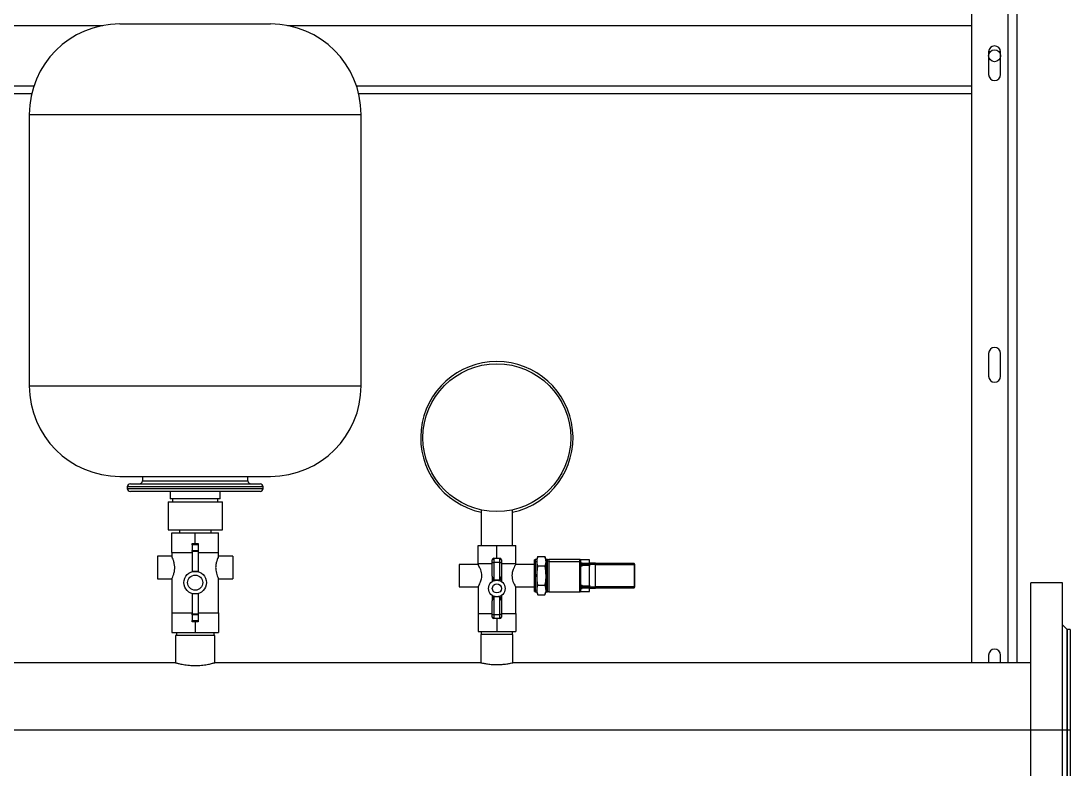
# Model space of a CAD drawing. Header units: millimetres. Extents: x -10178924 to 11692288, y -947381 to 58396.
# Drawn here: x 341351 to 342046, y -538373 to -537877 of the extents above; entities that cross this region are included whole.
import ezdxf

# ---------------------------------------------------------------- set-up
doc = ezdxf.new("R2010")
doc.units = ezdxf.units.MM
doc.layers.add('СЛОЙ0', color=7, linetype='Continuous')

msp = doc.modelspace()

# ---------------------------------------------------------------- linework, layer by layer
at = {"color": 8, "linetype": 'Continuous', "lineweight": 25}
for p, q in [((342005.07, -538302.5), (342005.07, -537329.95)), ((341151.07, -537879.95), (341404.85, -537879.95)), ((341527.29, -537879.95), (341981.07, -537879.95)), ((341151.07, -537919.95), (341359.14, -537919.95)), ((341573, -537919.95), (341981.07, -537919.95)), ((341356.07, -537938.89), (341576.07, -537938.89)), ((341356.07, -538118.89), (341576.07, -538118.89)), ((341431.07, -538181.89), (341501.07, -538181.89)), ((341511.07, -538185.89), (341421.07, -538185.89)), ((341421.07, -538186.89), (341511.07, -538186.89)), ((341721.07, -538235.44), (341721.07, -538234)), ((341721.07, -538255.5), (341721.07, -538235.44))]:
    msp.add_line(p, q, dxfattribs=at)
at = {"color": 7, "linetype": 'Continuous', "lineweight": 25}
for p, q in [((342011.07, -538302.5), (342011.07, -537329.95)), ((341981.07, -538302.5), (341981.07, -537344.95)), ((341416.07, -537878.89), (341516.07, -537878.89)), ((341992.07, -537897.45), (341992.07, -537912.45)), ((342000.07, -537912.45), (342000.07, -537897.45)), ((341151.07, -537924.95), (341357.71, -537924.95)), ((341574.43, -537924.95), (341981.07, -537924.95)), ((341356.07, -537938.89), (341356.07, -538118.89)), ((341576.07, -538118.89), (341576.07, -537938.89)), ((341992.07, -538097.45), (341992.07, -538112.45)), ((342000.07, -538112.45), (342000.07, -538097.45)), ((341416.07, -538178.89), (341516.07, -538178.89)), ((341423.07, -538183.89), (341509.07, -538183.89)), ((341431.07, -538178.89), (341431.07, -538181.89)), ((341501.07, -538181.89), (341501.07, -538178.89)), ((341421.07, -538185.89), (341421.07, -538186.89)), ((341509.07, -538188.89), (341423.07, -538188.89)), ((341449.57, -538188.89), (341449.57, -538193.89)), ((341482.57, -538193.89), (341482.57, -538188.89)), ((341511.07, -538186.89), (341511.07, -538185.89)), ((341448.07, -538195.89), (341448.07, -538214.39)), ((341448.07, -538195.89), (341466.07, -538195.89)), ((341482.57, -538193.89), (341449.57, -538193.89)), ((341450.97, -538193.89), (341450.97, -538195.89)), ((341466.07, -538195.89), (341484.07, -538195.89)), ((341481.17, -538195.89), (341481.17, -538193.89)), ((341484.07, -538214.39), (341484.07, -538195.89)), ((341655.59, -538201.12), (341655.59, -538224.75)), ((341676.55, -538224.75), (341676.55, -538201.14)), ((341448.07, -538214.39), (341466.07, -538214.39)), ((341450.57, -538229.39), (341450.57, -538216.39)), ((341450.57, -538216.39), (341466.07, -538216.39)), ((341455.57, -538214.39), (341455.57, -538216.39)), ((341466.07, -538214.39), (341484.07, -538214.39)), ((341466.07, -538223.39), (341466.07, -538216.39)), ((341466.07, -538216.39), (341481.57, -538216.39)), ((341476.57, -538216.39), (341476.57, -538214.39)), ((341481.57, -538229.39), (341481.57, -538216.39)), ((341464.07, -538223.39), (341468.07, -538223.39)), ((341464.07, -538224.39), (341464.07, -538223.39)), ((341468.07, -538224.39), (341464.07, -538224.39)), ((341464.07, -538224.39), (341464.07, -538228.13)), ((341468.07, -538223.39), (341468.07, -538224.39)), ((341468.07, -538224.39), (341468.07, -538228.13)), ((341653.57, -538236.75), (341653.57, -538224.75)), ((341653.57, -538224.75), (341666.07, -538224.75)), ((341666.07, -538233.25), (341666.07, -538224.75)), ((341666.07, -538224.75), (341678.57, -538224.75)), ((341678.57, -538236.75), (341678.57, -538224.75)), ((341450.61, -538231.89), (341441.07, -538231.89)), ((341441.07, -538231.89), (341441.07, -538246.89)), ((341450.57, -538229.39), (341450.57, -538231.98)), ((341450.57, -538229.39), (341458.32, -538229.39)), ((341458.32, -538229.39), (341464.07, -538229.39)), ((341464.07, -538228.13), (341468.07, -538228.13)), ((341464.07, -538228.63), (341464.07, -538228.13)), ((341468.07, -538228.63), (341464.07, -538228.63)), ((341464.07, -538228.63), (341464.07, -538241.89)), ((341468.07, -538228.13), (341468.07, -538228.63)), ((341468.07, -538228.63), (341468.07, -538241.89)), ((341468.07, -538229.39), (341473.82, -538229.39)), ((341473.82, -538229.39), (341481.57, -538229.39)), ((341481.57, -538231.89), (341481.57, -538229.39)), ((341491.07, -538231.89), (341481.57, -538231.89)), ((341491.07, -538231.89), (341491.07, -538246.89)), ((341664.07, -538233.25), (341664.07, -538236.01)), ((341664.07, -538233.25), (341668.07, -538233.25)), ((341668.07, -538236.01), (341668.07, -538233.25)), ((341693.28, -538232.04), (341692.57, -538234)), ((341693.28, -538232.04), (341697.86, -538232.04)), ((341698.57, -538234), (341697.86, -538232.04)), ((341653.59, -538237.25), (341641.07, -538237.25)), ((341641.07, -538237.25), (341641.07, -538252.25)), ((341653.57, -538236.75), (341653.57, -538237.27)), ((341653.57, -538236.75), (341659.82, -538236.75)), ((341659.82, -538236.75), (341663.07, -538236.75)), ((341663.07, -538235.63), (341663.07, -538234.25)), ((341663.07, -538245.13), (341663.07, -538235.63)), ((341668.07, -538236.01), (341664.07, -538236.01)), ((341664.07, -538236.01), (341664.07, -538247.75)), ((341668.07, -538247.75), (341668.07, -538236.01)), ((341669.07, -538234.25), (341669.07, -538235.63)), ((341669.07, -538235.63), (341669.07, -538245.13)), ((341669.07, -538236.75), (341672.32, -538236.75)), ((341672.32, -538236.75), (341678.57, -538236.75)), ((341678.57, -538237.25), (341678.57, -538236.75)), ((341691.07, -538237.25), (341678.57, -538237.25)), ((341691.57, -538234.15), (341691.07, -538234.15)), ((341691.07, -538250.05), (341691.07, -538234.15)), ((341692.57, -538234), (341691.57, -538234)), ((341691.57, -538234), (341691.57, -538235.44)), ((341691.57, -538235.44), (341691.57, -538255.5)), ((341691.57, -538235.44), (341692.57, -538235.44)), ((341692.57, -538234), (341692.57, -538235.44)), ((341692.57, -538235.44), (341692.57, -538250.12)), ((341697.86, -538238.4), (341693.28, -538238.4)), ((341699.57, -538234), (341698.57, -538234)), ((341698.57, -538234), (341698.57, -538235.44)), ((341698.57, -538235.44), (341698.57, -538250.12)), ((341698.57, -538235.44), (341699.57, -538235.44)), ((341699.57, -538235.44), (341699.57, -538234)), ((341699.57, -538255.5), (341699.57, -538235.44)), ((341700.55, -538234.15), (341699.59, -538234.15)), ((341699.59, -538235.57), (341699.59, -538234.15)), ((341699.59, -538255.35), (341699.59, -538235.57)), ((341700.55, -538234.15), (341700.55, -538235.57)), ((341700.55, -538235.57), (341700.55, -538255.35)), ((341721.07, -538234), (341700.57, -538234)), ((341700.57, -538234), (341700.57, -538235.44)), ((341700.57, -538235.44), (341700.57, -538255.5)), ((341700.57, -538235.44), (341721.07, -538235.44)), ((341727.57, -538234.15), (341721.43, -538234.15)), ((341721.43, -538234.15), (341721.43, -538235.57)), ((341721.43, -538235.57), (341721.43, -538255.35)), ((341721.57, -538236.25), (341722.57, -538236.25)), ((341721.57, -538236.25), (341721.57, -538236.38)), ((341722.57, -538236.38), (341721.57, -538236.38)), ((341721.57, -538236.38), (341721.57, -538237.25)), ((341721.57, -538237.25), (341722.57, -538237.25)), ((341721.57, -538237.25), (341721.57, -538238.41)), ((341722.57, -538238.41), (341721.57, -538238.41)), ((341722.57, -538236.38), (341722.57, -538236.25)), ((341722.57, -538237.25), (341722.57, -538236.38)), ((341727.57, -538236.75), (341722.57, -538236.75)), ((341727.57, -538236.81), (341722.57, -538236.81)), ((341722.57, -538238.41), (341722.57, -538237.25)), ((341722.57, -538237.25), (341727.57, -538237.25)), ((341722.57, -538237.79), (341727.57, -538237.79)), ((341727.57, -538236.25), (341727.57, -538234.15)), ((341727.57, -538236.25), (341731.57, -538236.25)), ((341727.57, -538236.25), (341727.57, -538236.38)), ((341731.57, -538236.38), (341727.57, -538236.38)), ((341727.57, -538236.38), (341727.57, -538237.25)), ((341727.57, -538237.25), (341727.57, -538238.41)), ((341731.57, -538237.25), (341727.57, -538237.25)), ((341727.57, -538251.08), (341727.57, -538238.41)), ((341731.57, -538236.38), (341731.57, -538236.25)), ((341731.57, -538237.25), (341731.57, -538236.38)), ((341757.07, -538236.75), (341731.57, -538236.75)), ((341757.07, -538236.81), (341731.57, -538236.81)), ((341731.57, -538252.25), (341731.57, -538237.25)), ((341731.57, -538237.25), (341757.07, -538237.25)), ((341757.07, -538236.81), (341757.07, -538236.75)), ((341757.07, -538237.25), (341757.07, -538236.81)), ((341757.07, -538237.25), (341757.07, -538252.25)), ((341757.57, -538237.25), (341757.07, -538237.25)), ((341757.57, -538252.25), (341757.57, -538237.25)), ((341441.07, -538246.89), (341450.57, -538246.89)), ((341450.57, -538246.89), (341450.57, -538269.39)), ((341468.07, -538241.89), (341464.07, -538241.89)), ((341464.07, -538241.89), (341464.07, -538242.17)), ((341468.07, -538241.89), (341468.07, -538242.17)), ((341481.53, -538246.89), (341491.07, -538246.89)), ((341481.57, -538269.39), (341481.57, -538246.8)), ((341663.07, -538245.13), (341663.07, -538248.64)), ((341669.07, -538245.13), (341669.07, -538248.64)), ((341641.07, -538252.25), (341653.57, -538252.25)), ((341653.57, -538252.25), (341653.57, -538269.75)), ((341666.07, -538247.75), (341664.07, -538247.75)), ((341668.07, -538247.75), (341666.07, -538247.75)), ((341678.55, -538252.25), (341691.07, -538252.25)), ((341678.57, -538269.75), (341678.57, -538252.22)), ((341691.07, -538255.35), (341691.07, -538250.05)), ((341692.57, -538250.12), (341693.28, -538251.1)), ((341692.57, -538250.12), (341692.57, -538255.5)), ((341693.28, -538251.1), (341697.86, -538251.1)), ((341698.57, -538250.12), (341697.86, -538251.1)), ((341698.57, -538250.12), (341698.57, -538255.5)), ((341721.57, -538251.08), (341722.57, -538251.08)), ((341721.57, -538251.08), (341721.57, -538252.25)), ((341721.57, -538252.25), (341722.57, -538252.25)), ((341721.57, -538252.25), (341721.57, -538253.25)), ((341721.57, -538253.25), (341722.57, -538253.25)), ((341722.57, -538252.25), (341722.57, -538251.08)), ((341727.57, -538251.7), (341722.57, -538251.7)), ((341722.57, -538253.25), (341722.57, -538252.25)), ((341727.57, -538252.25), (341722.57, -538252.25)), ((341722.57, -538252.75), (341727.57, -538252.75)), ((341727.57, -538251.08), (341727.57, -538252.25)), ((341727.57, -538252.25), (341731.57, -538252.25)), ((341727.57, -538253.25), (341727.57, -538252.25)), ((341727.57, -538255.35), (341727.57, -538253.25)), ((341731.57, -538253.25), (341727.57, -538253.25)), ((341757.07, -538252.25), (341731.57, -538252.25)), ((341731.57, -538253.25), (341731.57, -538252.25)), ((341731.57, -538252.75), (341757.07, -538252.75)), ((341757.07, -538252.25), (341757.57, -538252.25)), ((341757.07, -538252.75), (341757.07, -538252.25)), ((342041.07, -538249.45), (342020.07, -538249.45)), ((342020.07, -538346.95), (342020.07, -538249.45)), ((342041.07, -538346.95), (342041.07, -538249.45)), ((341464.07, -538256.62), (341464.07, -538256.89)), ((341468.07, -538256.89), (341464.07, -538256.89)), ((341464.07, -538256.89), (341464.07, -538270.16)), ((341468.07, -538256.62), (341468.07, -538256.89)), ((341468.07, -538256.89), (341468.07, -538270.16)), ((341663.07, -538257.86), (341663.07, -538261.36)), ((341664.07, -538258.75), (341664.07, -538270.48)), ((341666.07, -538258.75), (341664.07, -538258.75)), ((341668.07, -538258.75), (341666.07, -538258.75)), ((341668.07, -538270.48), (341668.07, -538258.75)), ((341669.07, -538257.86), (341669.07, -538261.36)), ((341691.07, -538255.35), (341691.57, -538255.35)), ((341691.57, -538255.5), (341692.57, -538255.5)), ((341692.57, -538255.5), (341693.28, -538257.45)), ((341693.28, -538257.45), (341697.86, -538257.45)), ((341697.86, -538257.45), (341698.57, -538255.5)), ((341698.57, -538255.5), (341699.57, -538255.5)), ((341699.59, -538255.35), (341700.55, -538255.35)), ((341700.57, -538255.5), (341721.07, -538255.5)), ((341721.43, -538255.35), (341727.57, -538255.35)), ((341663.07, -538270.86), (341663.07, -538261.36)), ((341669.07, -538261.36), (341669.07, -538270.86)), ((341450.57, -538269.39), (341450.57, -538282.39)), ((341450.57, -538269.39), (341458.32, -538269.39)), ((341458.32, -538269.39), (341464.07, -538269.39)), ((341464.07, -538270.16), (341468.07, -538270.16)), ((341464.07, -538270.66), (341464.07, -538270.16)), ((341468.07, -538270.66), (341464.07, -538270.66)), ((341464.07, -538270.66), (341464.07, -538274.39)), ((341464.07, -538274.39), (341468.07, -538274.39)), ((341464.07, -538275.39), (341464.07, -538274.39)), ((341468.07, -538269.39), (341473.82, -538269.39)), ((341468.07, -538270.16), (341468.07, -538270.66)), ((341468.07, -538270.66), (341468.07, -538274.39)), ((341468.07, -538274.39), (341468.07, -538275.39)), ((341473.82, -538269.39), (341481.57, -538269.39)), ((341481.57, -538269.39), (341481.57, -538282.39)), ((341653.57, -538269.75), (341653.57, -538281.75)), ((341653.57, -538269.75), (341659.82, -538269.75)), ((341659.82, -538269.75), (341663.07, -538269.75)), ((341663.07, -538272.25), (341663.07, -538270.86)), ((341664.07, -538270.48), (341664.07, -538273.25)), ((341664.07, -538270.48), (341668.07, -538270.48)), ((341668.07, -538273.25), (341664.07, -538273.25)), ((341666.07, -538273.25), (341666.07, -538281.75)), ((341668.07, -538273.25), (341668.07, -538270.48)), ((341669.07, -538269.75), (341672.32, -538269.75)), ((341669.07, -538270.86), (341669.07, -538272.25)), ((341672.32, -538269.75), (341678.57, -538269.75)), ((341678.57, -538269.75), (341678.57, -538281.75)), ((341468.07, -538275.39), (341464.07, -538275.39)), ((341466.07, -538275.39), (341466.07, -538282.39)), ((341653.57, -538281.75), (341666.07, -538281.75)), ((341655.59, -538281.75), (341655.59, -538283.75)), ((341666.07, -538281.75), (341678.57, -538281.75)), ((341676.55, -538283.75), (341676.55, -538281.75)), ((342044.07, -538280.45), (342041.07, -538277.45)), ((342046.07, -538280.45), (342044.07, -538280.45)), ((342044.07, -538280.45), (342044.07, -538413.45)), ((342044.07, -538346.95), (342044.07, -538280.45)), ((342046.07, -538280.45), (342046.07, -538413.45)), ((341450.57, -538282.39), (341466.07, -538282.39)), ((341453.07, -538284.39), (341453.07, -538302.46)), ((341479.07, -538284.39), (341453.07, -538284.39)), ((341453.59, -538282.39), (341453.59, -538284.39)), ((341466.07, -538282.39), (341481.57, -538282.39)), ((341478.55, -538284.39), (341478.55, -538282.39)), ((341479.07, -538302.47), (341479.07, -538284.39)), ((341655.42, -538283.75), (341655.42, -538302.47)), ((341676.72, -538283.75), (341655.42, -538283.75)), ((341676.72, -538302.48), (341676.72, -538283.75)), ((341453.12, -538302.5), (341112.07, -538302.5)), ((341655.63, -538302.5), (341479.02, -538302.5)), ((342020.07, -538302.5), (341676.51, -538302.5)), ((341992.07, -538297.45), (341992.07, -538302.5)), ((342000.07, -538302.5), (342000.07, -538297.45)), ((342020.07, -538444.45), (342020.07, -538346.95)), ((342041.07, -538444.45), (342041.07, -538346.95)), ((342044.07, -538413.45), (342044.07, -538346.95))]:
    msp.add_line(p, q, dxfattribs=at)
at = {"color": 7, "linetype": 'Continuous', "lineweight": 25, "flags": 128}
for points in [[(341663.07, -538235.63), (341663.09, -538235.7), (341663.15, -538235.77), (341663.24, -538235.84), (341663.36, -538235.9), (341663.51, -538235.95), (341663.69, -538235.98), (341663.87, -538236), (341664.07, -538236.01)], [(341668.07, -538236.01), (341668.26, -538236), (341668.45, -538235.98), (341668.63, -538235.95), (341668.78, -538235.9), (341668.9, -538235.84), (341668.99, -538235.77), (341669.05, -538235.7), (341669.07, -538235.63)], [(341663.07, -538270.86), (341663.09, -538270.79), (341663.15, -538270.72), (341663.24, -538270.65), (341663.36, -538270.59), (341663.51, -538270.55), (341663.69, -538270.51), (341663.87, -538270.49), (341664.07, -538270.48)], [(341669.07, -538270.86), (341669.05, -538270.79), (341668.99, -538270.72), (341668.9, -538270.65), (341668.78, -538270.59), (341668.63, -538270.55), (341668.45, -538270.51), (341668.26, -538270.49), (341668.07, -538270.48)]]:
    msp.add_lwpolyline(points, dxfattribs=at)
at = {"color": 7, "linetype": 'Continuous', "lineweight": 25}
for centre, radius in [((341996.07, -537899.95), 4), ((341666.07, -538153.25), 49), ((341466.07, -538249.39), 7.5), ((341466.07, -538249.39), 5), ((341666.07, -538253.25), 5.5), ((341666.07, -538253.25), 3)]:
    msp.add_circle(centre, radius, dxfattribs=at)
for centre, radius, start, end in [((341416.07, -537938.89), 60, 90, 180), ((341516.07, -537938.89), 60, 0, 90), ((341996.07, -537897.45), 4, 0, 180), ((341996.07, -537912.45), 4, 180, 0), ((341996.07, -538097.45), 4, 0, 180), ((341666.07, -538153.25), 50.5, 281.97444, 258.02556), ((341996.07, -538112.45), 4, 180, 0), ((341416.07, -538118.89), 60, 180, 270), ((341516.07, -538118.89), 60, 270, 0), ((341423.07, -538185.89), 2, 90, 180), ((341429.07, -538181.89), 2, 270, 0), ((341503.07, -538181.89), 2, 180, 270), ((341509.07, -538185.89), 2, 0, 90), ((341423.07, -538186.89), 2, 180, 270), ((341509.07, -538186.89), 2, 270, 0), ((341664.07, -538234.25), 1, 90, 180), ((341668.07, -538234.25), 1, 0, 90), ((341700.07, -538234), 0.5, 180, 197.4576), ((341699.95, -538235.44), 0.38, 180.05996, 200.04684), ((341700.07, -538234), 0.5, 342.5424, 0), ((341700.19, -538235.44), 0.38, 339.95316, 359.94004), ((341721.07, -538234.5), 0.5, 44.427, 90), ((341721.08, -538235.98), 0.54, 49.42358, 90.5933), ((341757.07, -538237.25), 0.5, 0, 90), ((341757.07, -538252.25), 0.5, 270, 0), ((341700.07, -538255.5), 0.5, 162.5424, 180), ((341700.07, -538255.5), 0.5, 0, 17.4576), ((341721.07, -538255), 0.5, 270, 315.573), ((341664.07, -538272.25), 1, 180, 270), ((341668.07, -538272.25), 1, 270, 0), ((341996.07, -538297.45), 4, 0, 180)]:
    msp.add_arc(centre, radius, start, end, dxfattribs=at)
for centre, major_axis, start_param, end_param in [((341664.07, -538245.13), (0, 2.62), 1.570796, 3.141593), ((341668.07, -538245.13), (0, -2.62), 0, 1.570796), ((341664.07, -538261.36), (0, 2.62), 0, 1.570796), ((341668.07, -538261.36), (0, -2.62), 1.570796, 3.141593)]:
    msp.add_ellipse(centre, major_axis=major_axis, ratio=0.382352, start_param=start_param, end_param=end_param, dxfattribs=at)
for points, knots in [([(341450.57, -538246.89), (341450.61, -538246.82), (341450.68, -538246.67), (341451.2, -538245.53), (341451.85, -538243.8), (341452.42, -538241.49), (341452.57, -538238.97), (341452.28, -538236.65), (341451.72, -538234.61), (341451.08, -538232.97), (341450.61, -538231.99), (341450.61, -538231.98), (341450.61, -538231.98)], [0, 0, 0, 0, 0.0993319, 0.1984442, 0.3033144, 0.4155683, 0.5211709, 0.6152149, 0.7115387, 0.8192014, 0.9311464, 1, 1, 1, 1]), ([(341481.57, -538231.89), (341481.53, -538231.97), (341481.46, -538232.12), (341480.94, -538233.26), (341480.29, -538234.99), (341479.72, -538237.3), (341479.57, -538239.82), (341479.86, -538242.14), (341480.42, -538244.18), (341481.06, -538245.81), (341481.52, -538246.8), (341481.53, -538246.8), (341481.53, -538246.8)], [0, 0, 0, 0, 0.0993319, 0.1984442, 0.3033144, 0.4155683, 0.5211709, 0.6152149, 0.7115387, 0.8192014, 0.9311464, 1, 1, 1, 1]), ([(341693.28, -538238.4), (341692.98, -538237.36), (341692.53, -538235.78), (341692.77, -538233.65), (341693.11, -538232.58), (341693.28, -538232.04)], [0, 0, 0, 0, 0.49095, 0.745389, 1, 1, 1, 1]), ([(341697.86, -538232.04), (341698.16, -538233.08), (341698.61, -538234.66), (341698.37, -538236.79), (341698.03, -538237.86), (341697.86, -538238.4)], [0, 0, 0, 0, 0.4909498, 0.7453892, 1, 1, 1, 1]), ([(341653.57, -538252.25), (341653.61, -538252.18), (341653.7, -538252.04), (341654.31, -538250.97), (341655.12, -538249.32), (341655.86, -538247.2), (341656.15, -538244.89), (341655.94, -538242.78), (341655.37, -538240.8), (341654.56, -538238.98), (341653.84, -538237.7), (341653.51, -538237.14), (341653.58, -538237.27), (341653.59, -538237.27)], [0, 0, 0, 0, 0.095264, 0.190243, 0.292562, 0.40726, 0.494185, 0.581248, 0.667329, 0.768508, 0.883654, 0.991367, 1, 1, 1, 1]), ([(341678.57, -538237.25), (341678.53, -538237.32), (341678.44, -538237.45), (341677.83, -538238.52), (341677.02, -538240.17), (341676.28, -538242.29), (341675.99, -538244.6), (341676.2, -538246.71), (341676.77, -538248.69), (341677.58, -538250.51), (341678.3, -538251.79), (341678.63, -538252.35), (341678.56, -538252.23), (341678.55, -538252.22)], [0, 0, 0, 0, 0.0952645, 0.1902435, 0.2925623, 0.4072597, 0.4941848, 0.5812478, 0.667329, 0.7685083, 0.8836541, 0.9913668, 1, 1, 1, 1]), ([(341693.28, -538251.1), (341692.98, -538249.02), (341692.53, -538245.87), (341692.77, -538241.61), (341693.11, -538239.47), (341693.28, -538238.4)], [0, 0, 0, 0, 0.49095, 0.745389, 1, 1, 1, 1]), ([(341697.86, -538238.4), (341698.16, -538240.47), (341698.61, -538243.62), (341698.37, -538247.89), (341698.03, -538250.03), (341697.86, -538251.1)], [0, 0, 0, 0, 0.49095, 0.745389, 1, 1, 1, 1]), ([(341693.28, -538257.45), (341692.98, -538256.41), (341692.53, -538254.83), (341692.77, -538252.7), (341693.11, -538251.63), (341693.28, -538251.1)], [0, 0, 0, 0, 0.49095, 0.745389, 1, 1, 1, 1]), ([(341697.86, -538251.1), (341698.16, -538252.13), (341698.61, -538253.71), (341698.37, -538255.84), (341698.03, -538256.91), (341697.86, -538257.45)], [0, 0, 0, 0, 0.49095, 0.745389, 1, 1, 1, 1]), ([(341453.11, -538302.46), (341453.11, -538302.46), (341453.1, -538302.46), (341453.5, -538302.58), (341454.22, -538302.78), (341455.26, -538303.05), (341456.61, -538303.36), (341458.23, -538303.69), (341460.11, -538303.99), (341462.69, -538304.3), (341464.76, -538304.36), (341466.07, -538304.39)], [0, 0, 0, 0, 0.067316, 0.172778, 0.274328, 0.378657, 0.48335, 0.590916, 0.698373, 0.809053, 1, 1, 1, 1]), ([(341466.07, -538304.39), (341466.77, -538304.38), (341468.2, -538304.36), (341470.27, -538304.2), (341472.23, -538303.96), (341474.03, -538303.67), (341475.63, -538303.34), (341476.98, -538303.02), (341478.05, -538302.74), (341478.74, -538302.55), (341479.07, -538302.45), (341479.03, -538302.46), (341479.02, -538302.47)], [0, 0, 0, 0, 0.102707, 0.208479, 0.311163, 0.416678, 0.522151, 0.630561, 0.737945, 0.848609, 0.953035, 1, 1, 1, 1]), ([(341655.47, -538302.47), (341655.54, -538302.48), (341655.69, -538302.52), (341657.3, -538302.88), (341659.84, -538303.33), (341662.93, -538303.68), (341665.1, -538303.73), (341666.07, -538303.75)], [0, 0, 0, 0, 0.187962, 0.396787, 0.610284, 0.827242, 1, 1, 1, 1]), ([(341666.07, -538303.75), (341667.25, -538303.72), (341669.6, -538303.66), (341672.76, -538303.26), (341675.16, -538302.81), (341676.57, -538302.49), (341676.59, -538302.48), (341676.59, -538302.48)], [0, 0, 0, 0, 0.210624, 0.4211, 0.635404, 0.852377, 1, 1, 1, 1])]:
    msp.add_open_spline(points, degree=3, knots=knots, dxfattribs=at)
at = {"layer": 'СЛОЙ0'}
msp.add_line((341086.07, -538346.95), (342046.07, -538346.95), dxfattribs=at)

doc.saveas('drawing.dxf')
